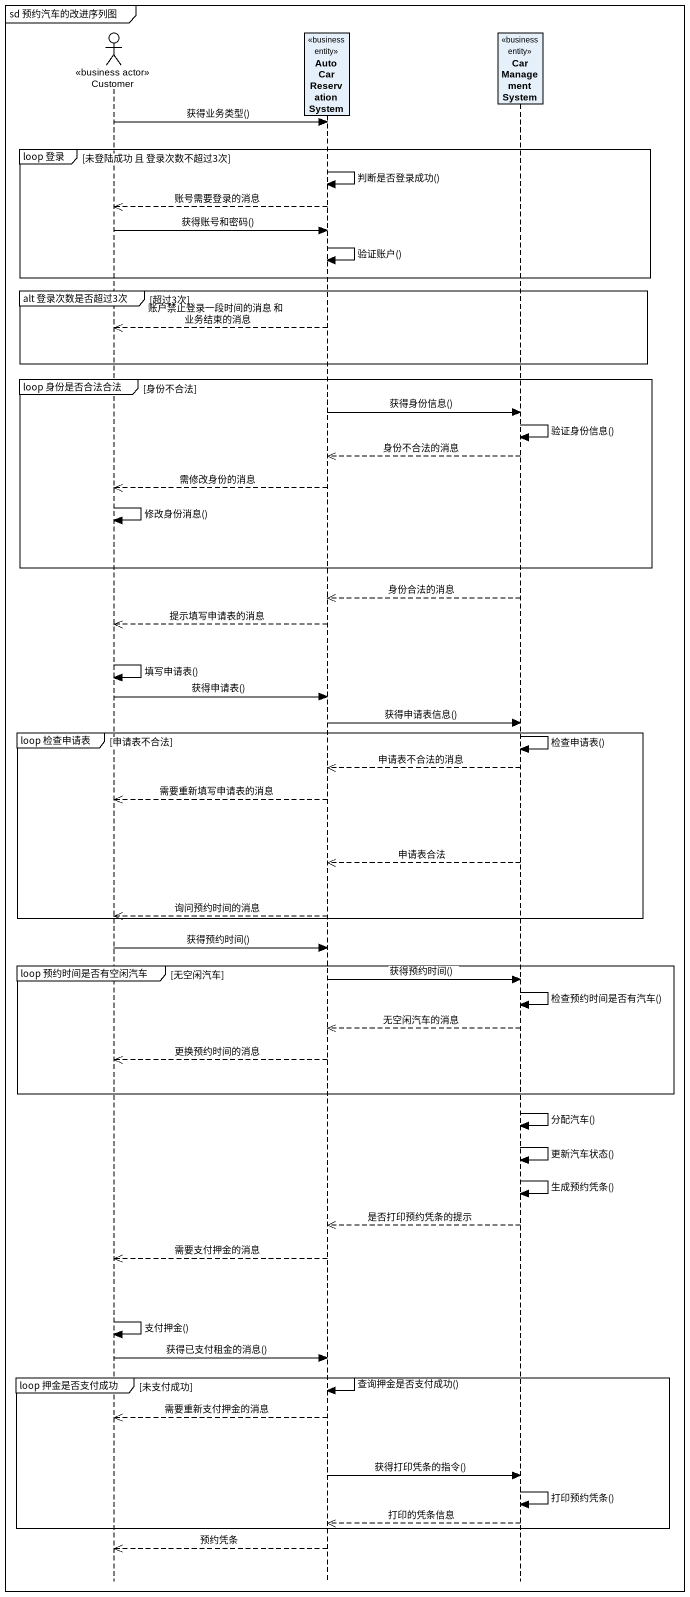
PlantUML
@startuml
mainframe sd 预约汽车的改进序列图
hide footbox
actor Customer <<business actor>>
participant AutoCarReservationSystem <<business entity>>
participant CarManagementSystem <<business entity>>

Customer -> AutoCarReservationSystem : 获得业务类型()
group loop 登录 [未登陆成功 且 登录次数不超过3次]
  AutoCarReservationSystem -> AutoCarReservationSystem : 判断是否登录成功()
  AutoCarReservationSystem -->> Customer : 账号需要登录的消息
  Customer -> AutoCarReservationSystem : 获得账号和密码()
  AutoCarReservationSystem -> AutoCarReservationSystem : 验证账户()
end
group alt 登录次数是否超过3次 [超过3次]
  AutoCarReservationSystem -->> Customer : 账户禁止登录一段时间的消息 和 业务结束的消息
end
group loop 身份是否合法合法 [身份不合法]
  AutoCarReservationSystem -> CarManagementSystem : 获得身份信息()
  CarManagementSystem -> CarManagementSystem : 验证身份信息()
  CarManagementSystem -->> AutoCarReservationSystem : 身份不合法的消息
  AutoCarReservationSystem -->> Customer : 需修改身份的消息
  Customer -> Customer : 修改身份消息()
end
CarManagementSystem -->> AutoCarReservationSystem : 身份合法的消息
AutoCarReservationSystem -->> Customer : 提示填写申请表的消息
Customer -> Customer : 填写申请表()
Customer -> AutoCarReservationSystem : 获得申请表()
AutoCarReservationSystem -> CarManagementSystem : 获得申请表信息()
group loop 检查申请表 [申请表不合法]
  CarManagementSystem -> CarManagementSystem : 检查申请表()
  CarManagementSystem -->> AutoCarReservationSystem : 申请表不合法的消息
  AutoCarReservationSystem -->> Customer : 需要重新填写申请表的消息
  CarManagementSystem -->> AutoCarReservationSystem : 申请表合法
  AutoCarReservationSystem -->> Customer : 询问预约时间的消息
end
Customer -> AutoCarReservationSystem : 获得预约时间()
group loop 预约时间是否有空闲汽车 [无空闲汽车]
  AutoCarReservationSystem -> CarManagementSystem : 获得预约时间()
  CarManagementSystem -> CarManagementSystem : 检查预约时间是否有汽车()
  CarManagementSystem -->> AutoCarReservationSystem : 无空闲汽车的消息
  AutoCarReservationSystem -->> Customer : 更换预约时间的消息
end
CarManagementSystem -> CarManagementSystem : 分配汽车()
CarManagementSystem -> CarManagementSystem : 更新汽车状态()
CarManagementSystem -> CarManagementSystem : 生成预约凭条()
CarManagementSystem -->> AutoCarReservationSystem : 是否打印预约凭条的提示
AutoCarReservationSystem -->> Customer : 需要支付押金的消息
Customer -> Customer : 支付押金()
Customer -> AutoCarReservationSystem : 获得已支付租金的消息()
group loop 押金是否支付成功 [未支付成功]
  AutoCarReservationSystem -> AutoCarReservationSystem : 查询押金是否支付成功()
  AutoCarReservationSystem -->> Customer : 需要重新支付押金的消息
  AutoCarReservationSystem -> CarManagementSystem : 获得打印凭条的指令()
  CarManagementSystem -> CarManagementSystem : 打印预约凭条()
  CarManagementSystem -->> AutoCarReservationSystem : 打印的凭条信息
end
AutoCarReservationSystem -->> Customer : 预约凭条
@enduml
